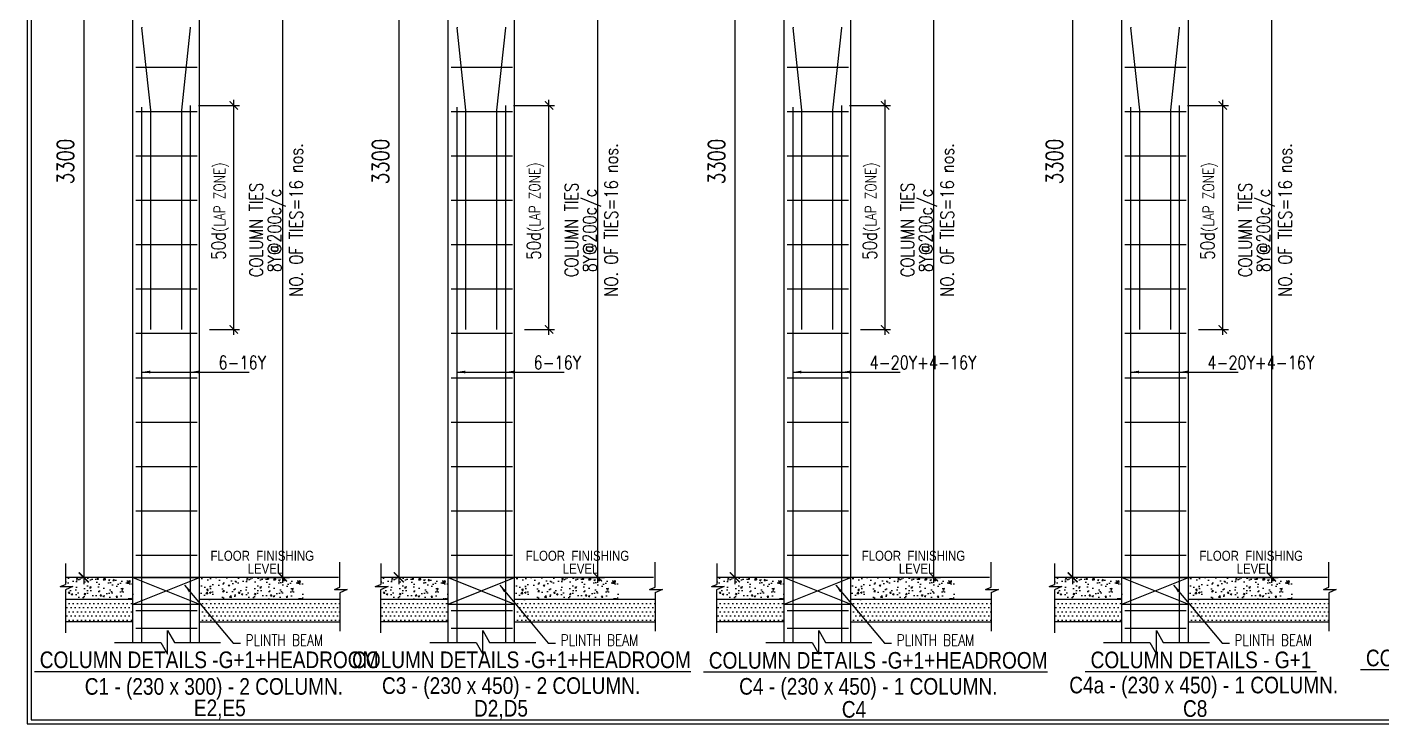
# Model space of a CAD drawing. Header units: millimetres. Extents: x 12977220 to 13113408, y -169657 to -55898.
# Drawn here: x 13077563 to 13083673, y -106267 to -103125 of the extents above; entities that cross this region are included whole.
import ezdxf

# ---------------------------------------------------------------- set-up
doc = ezdxf.new("R2010")
doc.units = ezdxf.units.MM
doc.header["$LTSCALE"] = 3
doc.header["$PDMODE"] = 66
for name, color, linetype in [('COLUMN-NAME', 83, 'Continuous'), ('DIM', 9, 'Continuous'), ('MAINROD', 31, 'Continuous'), ('RCCFRAME', 33, 'Continuous'), ('STRIPS-COL-MID', 1, 'Continuous'), ('text', 33, 'Continuous'), ('TITLE', 13, 'Continuous')]:
    doc.layers.add(name, color=color, linetype=linetype)
doc.styles.add('ARIAL', font='ARIALN.TTF', dxfattribs={"width": 0.8})
doc.styles.add('ROMANS', font='romans.shx', dxfattribs={"width": 0.8})
doc.dimstyles.new('1NNN', dxfattribs={"dimtxt": 0.5, "dimasz": 0.625, "dimexe": 0.25, "dimexo": 0.25, "dimgap": 0.375, "dimtad": 1, "dimdec": 0, "dimzin": 0, "dimdsep": 46, "dimtxsty": 'ROMANS', "dimblk": 'ARCHTICK', "dimcen": 0.0225, "dimdle": 0.25, "dimclrd": 9, "dimclre": 9, "dimclrt": 4, "dimadec": 0, "dimazin": 0, "dimtfac": 1, "dimtdec": 0, "dimtofl": 0, "dimtmove": 0, "dimatfit": 3, "dimfxl": 1, "dimtvp": 0.25, "dimtolj": 1, "dimtzin": 0, "dimarcsym": 0})

# ---------------------------------------------------------------- blocks, each defined once
blk = doc.blocks.new('_ARCHTICK')
at = {"color": 0, "linetype": 'ByBlock', "const_width": 0.15}
blk.add_lwpolyline([(-0.5, -0.5), (0.5, 0.5)], dxfattribs=at)
blk = doc.blocks.new('*D443')
at = {"layer": 'Defpoints', "color": 0, "transparency": 16777216}
for p in [(13077901.9, -102305.9, 0), (13077818.4, -105605.9), (13077901.9, -105605.9, 0)]:
    blk.add_point(p, dxfattribs=at)
at = {"layer": 'DIM', "color": 8, "lineweight": -2, "transparency": 16777216}
for p, q in [((13077871.9, -102305.9), (13077788.4, -102305.9)), ((13077818.4, -102275.9), (13077818.4, -105635.9)), ((13077871.9, -105605.9), (13077788.4, -105605.9))]:
    blk.add_line(p, q, dxfattribs=at)
at = {"layer": 'DIM', "color": 8, "lineweight": -2, "transparency": 16777216, "xscale": 45, "yscale": 45, "zscale": 45}
for p, rotation in [((13077818.4, -102305.9), 90), ((13077818.4, -105605.9), 270)]:
    blk.add_blockref('_ARCHTICK', p, dxfattribs=dict(at, rotation=rotation))
at = {"layer": 'DIM', "color": 6, "transparency": 16777216, "insert": (13077735.9, -103730.9), "char_height": 75, "attachment_point": 5, "rotation": 90, "style": 'ROMANS'}
blk.add_mtext('\\A1;3300', dxfattribs=at)
blk = doc.blocks.new('*D444')
at = {"layer": 'Defpoints', "color": 0, "transparency": 16777216}
for p in [(13078310.8, -103478.1, 0), (13078495.6, -103478.1), (13078360.3, -104488.1, 0)]:
    blk.add_point(p, dxfattribs=at)
at = {"layer": 'DIM', "color": 8, "lineweight": -2, "transparency": 16777216}
for p, q in [((13078335.8, -103478.1), (13078520.6, -103478.1)), ((13078495.6, -104513.1), (13078495.6, -103453.1)), ((13078385.3, -104488.1), (13078520.6, -104488.1))]:
    blk.add_line(p, q, dxfattribs=at)
at = {"layer": 'DIM', "color": 8, "lineweight": -2, "transparency": 16777216, "xscale": 37.5, "yscale": 37.5, "zscale": 37.5}
for p, rotation in [((13078495.6, -103478.1), 90), ((13078495.6, -104488.1), 270)]:
    blk.add_blockref('_ARCHTICK', p, dxfattribs=dict(at, rotation=rotation))
at = {"layer": 'DIM', "color": 6, "transparency": 16777216, "insert": (13078426.8, -104111.2), "char_height": 62.5, "attachment_point": 5, "rotation": 90, "style": 'ROMANS'}
blk.add_mtext('\\A1;50d', dxfattribs=at)
blk = doc.blocks.new('*D459')
at = {"layer": 'Defpoints', "color": 0, "transparency": 16777216}
for p in [(13079323.1, -102305.9, 0), (13079239.6, -105605.9), (13079323.1, -105605.9, 0)]:
    blk.add_point(p, dxfattribs=at)
at = {"layer": 'DIM', "color": 8, "lineweight": -2, "transparency": 16777216}
for p, q in [((13079293.1, -102305.9), (13079209.6, -102305.9)), ((13079239.6, -102275.9), (13079239.6, -105635.9)), ((13079293.1, -105605.9), (13079209.6, -105605.9))]:
    blk.add_line(p, q, dxfattribs=at)
at = {"layer": 'DIM', "color": 8, "lineweight": -2, "transparency": 16777216, "xscale": 45, "yscale": 45, "zscale": 45}
for p, rotation in [((13079239.6, -102305.9), 90), ((13079239.6, -105605.9), 270)]:
    blk.add_blockref('_ARCHTICK', p, dxfattribs=dict(at, rotation=rotation))
at = {"layer": 'DIM', "color": 6, "transparency": 16777216, "insert": (13079157.1, -103730.9), "char_height": 75, "attachment_point": 5, "rotation": 90, "style": 'ROMANS'}
blk.add_mtext('\\A1;3300', dxfattribs=at)
blk = doc.blocks.new('*D460')
at = {"layer": 'Defpoints', "color": 0, "transparency": 16777216}
for p in [(13079732, -103478.1, 0), (13079916.8, -103478.1), (13079781.5, -104488.1, 0)]:
    blk.add_point(p, dxfattribs=at)
at = {"layer": 'DIM', "color": 8, "lineweight": -2, "transparency": 16777216}
for p, q in [((13079757, -103478.1), (13079941.8, -103478.1)), ((13079916.8, -104513.1), (13079916.8, -103453.1)), ((13079806.5, -104488.1), (13079941.8, -104488.1))]:
    blk.add_line(p, q, dxfattribs=at)
at = {"layer": 'DIM', "color": 8, "lineweight": -2, "transparency": 16777216, "xscale": 37.5, "yscale": 37.5, "zscale": 37.5}
for p, rotation in [((13079916.8, -103478.1), 90), ((13079916.8, -104488.1), 270)]:
    blk.add_blockref('_ARCHTICK', p, dxfattribs=dict(at, rotation=rotation))
at = {"layer": 'DIM', "color": 6, "transparency": 16777216, "insert": (13079848, -104111.2), "char_height": 62.5, "attachment_point": 5, "rotation": 90, "style": 'ROMANS'}
blk.add_mtext('\\A1;50d', dxfattribs=at)
blk = doc.blocks.new('*D475')
at = {"layer": 'Defpoints', "color": 0, "transparency": 16777216}
for p in [(13080838.5, -102305.9, 0), (13080755, -105605.9), (13080838.5, -105605.9, 0)]:
    blk.add_point(p, dxfattribs=at)
at = {"layer": 'DIM', "color": 8, "lineweight": -2, "transparency": 16777216}
for p, q in [((13080808.5, -102305.9), (13080725, -102305.9)), ((13080755, -102275.9), (13080755, -105635.9)), ((13080808.5, -105605.9), (13080725, -105605.9))]:
    blk.add_line(p, q, dxfattribs=at)
at = {"layer": 'DIM', "color": 8, "lineweight": -2, "transparency": 16777216, "xscale": 45, "yscale": 45, "zscale": 45}
for p, rotation in [((13080755, -102305.9), 90), ((13080755, -105605.9), 270)]:
    blk.add_blockref('_ARCHTICK', p, dxfattribs=dict(at, rotation=rotation))
at = {"layer": 'DIM', "color": 6, "transparency": 16777216, "insert": (13080672.5, -103730.9), "char_height": 75, "attachment_point": 5, "rotation": 90, "style": 'ROMANS'}
blk.add_mtext('\\A1;3300', dxfattribs=at)
blk = doc.blocks.new('*D476')
at = {"layer": 'Defpoints', "color": 0, "transparency": 16777216}
for p in [(13081247.4, -103478.1, 0), (13081432.2, -103478.1), (13081296.9, -104488.1, 0)]:
    blk.add_point(p, dxfattribs=at)
at = {"layer": 'DIM', "color": 8, "lineweight": -2, "transparency": 16777216}
for p, q in [((13081272.4, -103478.1), (13081457.2, -103478.1)), ((13081432.2, -104513.1), (13081432.2, -103453.1)), ((13081321.9, -104488.1), (13081457.2, -104488.1))]:
    blk.add_line(p, q, dxfattribs=at)
at = {"layer": 'DIM', "color": 8, "lineweight": -2, "transparency": 16777216, "xscale": 37.5, "yscale": 37.5, "zscale": 37.5}
for p, rotation in [((13081432.2, -103478.1), 90), ((13081432.2, -104488.1), 270)]:
    blk.add_blockref('_ARCHTICK', p, dxfattribs=dict(at, rotation=rotation))
at = {"layer": 'DIM', "color": 6, "transparency": 16777216, "insert": (13081363.4, -104111.2), "char_height": 62.5, "attachment_point": 5, "rotation": 90, "style": 'ROMANS'}
blk.add_mtext('\\A1;50d', dxfattribs=at)
blk = doc.blocks.new('*D490')
at = {"layer": 'Defpoints', "color": 0, "transparency": 16777216}
for p in [(13082361.8, -102305.9, 0), (13082278.3, -105605.9), (13082361.8, -105605.9, 0)]:
    blk.add_point(p, dxfattribs=at)
at = {"layer": 'DIM', "color": 8, "lineweight": -2, "transparency": 16777216}
for p, q in [((13082331.8, -102305.9), (13082248.3, -102305.9)), ((13082278.3, -102275.9), (13082278.3, -105635.9)), ((13082331.8, -105605.9), (13082248.3, -105605.9))]:
    blk.add_line(p, q, dxfattribs=at)
at = {"layer": 'DIM', "color": 8, "lineweight": -2, "transparency": 16777216, "xscale": 45, "yscale": 45, "zscale": 45}
for p, rotation in [((13082278.3, -102305.9), 90), ((13082278.3, -105605.9), 270)]:
    blk.add_blockref('_ARCHTICK', p, dxfattribs=dict(at, rotation=rotation))
at = {"layer": 'DIM', "color": 6, "transparency": 16777216, "insert": (13082195.8, -103730.9), "char_height": 75, "attachment_point": 5, "rotation": 90, "style": 'ROMANS'}
blk.add_mtext('\\A1;3300', dxfattribs=at)
blk = doc.blocks.new('*D491')
at = {"layer": 'Defpoints', "color": 0, "transparency": 16777216}
for p in [(13082770.7, -103478.1, 0), (13082955.5, -103478.1), (13082820.2, -104488.1, 0)]:
    blk.add_point(p, dxfattribs=at)
at = {"layer": 'DIM', "color": 8, "lineweight": -2, "transparency": 16777216}
for p, q in [((13082795.7, -103478.1), (13082980.5, -103478.1)), ((13082955.5, -104513.1), (13082955.5, -103453.1)), ((13082845.2, -104488.1), (13082980.5, -104488.1))]:
    blk.add_line(p, q, dxfattribs=at)
at = {"layer": 'DIM', "color": 8, "lineweight": -2, "transparency": 16777216, "xscale": 37.5, "yscale": 37.5, "zscale": 37.5}
for p, rotation in [((13082955.5, -103478.1), 90), ((13082955.5, -104488.1), 270)]:
    blk.add_blockref('_ARCHTICK', p, dxfattribs=dict(at, rotation=rotation))
at = {"layer": 'DIM', "color": 6, "transparency": 16777216, "insert": (13082886.7, -104111.2), "char_height": 62.5, "attachment_point": 5, "rotation": 90, "style": 'ROMANS'}
blk.add_mtext('\\A1;50d', dxfattribs=at)

msp = doc.modelspace()

# ---------------------------------------------------------------- hatches: boundary and pattern name
at = {"layer": 'COLUMN-NAME', "linetype": 'Continuous'}
h = msp.add_hatch(dxfattribs=at)
h.set_pattern_fill('AR-CONC', color=8, scale=10, style=0)
h.set_pattern_definition([(50, (12905036.746, -356467.183), (71.726018, -6.275213), [7.5, -82.5]), (355, (12905036.746, -356467.18), (-13.875133, 75.219213), [6, -66]), (100.4514, (12905042.72, -356467.706), (57.850938, 68.943954), [6.374019, -70.114211]), (46.1842, (12905036.75, -356447.18), (106.724105, -16.551901), [11.25, -123.75]), (96.6356, (12905045.64, -356448.56), (93.46627, 97.411787), [9.56103, -105.1713]), (351.1842, (12905036.75, -356447.18), (93.466195, 97.41186), [9, -99]), (21, (12905046.746, -356452.183), (59.690705, -40.261889), [7.5, -82.5]), (326, (12905046.746, -356452.18), (24.331533, 72.515005), [6, -66]), (71.4514, (12905051.72, -356455.54), (84.022263, 32.25305), [6.374019, -70.114211]), (37.5, (12905036.746, -356467.183), (1.2159855, 33.2893854), [0, -65.2, 0, -67, 0, -66.25]), (7.5, (12905036.746, -356467.183), (26.3069537, 39.441171), [0, -38.2, 0, -63.7, 0, -25.25]), (327.5, (12905014.446, -356467.183), (53.3822436, -2.2554872), [0, -25, 0, -78, 0, -103.5]), (317.5, (12905004.446, -356467.183), (58.318617, 10.010498), [0, -32.5, 0, -51.8, 0, -73.5])])
h.paths.add_polyline_path([(13077737.1, -105605.9), (13077737.1, -105637.4), (13077712.4, -105647.6), (13077770.2, -105647.6), (13077736.3, -105662.4), (13077736.3, -105705.9), (13078040.3, -105705.9), (13078040.3, -105605.9)])
h = msp.add_hatch(dxfattribs=at)
h.set_pattern_fill('AR-CONC', color=8, scale=10, style=0)
h.set_pattern_definition([(50, (12905804.37, -356467.183), (71.726018, -6.275213), [7.5, -82.5]), (355, (12905804.37, -356467.18), (-13.875133, 75.219213), [6, -66]), (100.4514, (12905810.35, -356467.706), (57.850938, 68.943954), [6.374019, -70.114211]), (46.1842, (12905804.37, -356447.18), (106.724105, -16.551901), [11.25, -123.75]), (96.6356, (12905813.26, -356448.56), (93.46627, 97.411787), [9.56103, -105.1713]), (351.1842, (12905804.37, -356447.18), (93.466195, 97.41186), [9, -99]), (21, (12905814.37, -356452.183), (59.690705, -40.261889), [7.5, -82.5]), (326, (12905814.37, -356452.18), (24.331533, 72.515005), [6, -66]), (71.4514, (12905819.344, -356455.54), (84.022263, 32.25305), [6.374019, -70.114211]), (37.5, (12905804.37, -356467.183), (1.2159855, 33.2893854), [0, -65.2, 0, -67, 0, -66.25]), (7.5, (12905804.37, -356467.183), (26.3069537, 39.441171), [0, -38.2, 0, -63.7, 0, -25.25]), (327.5, (12905782.07, -356467.183), (53.3822436, -2.2554872), [0, -25, 0, -78, 0, -103.5]), (317.5, (12905772.07, -356467.183), (58.318617, 10.010498), [0, -32.5, 0, -51.8, 0, -73.5])])
h.paths.add_polyline_path([(13078340.8, -105605.9), (13078340.8, -105705.9), (13078807.9, -105705.9), (13078807.9, -105605.9)])
h = msp.add_hatch(dxfattribs=at)
h.set_pattern_fill('AR-CONC', color=8, scale=10, style=0)
h.set_pattern_definition([(50, (12906457.96, -356467.183), (71.726018, -6.275213), [7.5, -82.5]), (355, (12906457.96, -356467.18), (-13.875133, 75.219213), [6, -66]), (100.4514, (12906463.94, -356467.706), (57.850938, 68.943954), [6.374019, -70.114211]), (46.1842, (12906457.96, -356447.18), (106.724105, -16.551901), [11.25, -123.75]), (96.6356, (12906466.86, -356448.56), (93.46627, 97.411787), [9.56103, -105.1713]), (351.1842, (12906457.96, -356447.18), (93.466195, 97.41186), [9, -99]), (21, (12906467.96, -356452.183), (59.690705, -40.261889), [7.5, -82.5]), (326, (12906467.96, -356452.18), (24.331533, 72.515005), [6, -66]), (71.4514, (12906472.936, -356455.54), (84.022263, 32.25305), [6.374019, -70.114211]), (37.5, (12906457.962, -356467.183), (1.2159855, 33.2893854), [0, -65.2, 0, -67, 0, -66.25]), (7.5, (12906457.962, -356467.183), (26.3069537, 39.441171), [0, -38.2, 0, -63.7, 0, -25.25]), (327.5, (12906435.662, -356467.183), (53.3822436, -2.2554872), [0, -25, 0, -78, 0, -103.5]), (317.5, (12906425.66, -356467.183), (58.318617, 10.010498), [0, -32.5, 0, -51.8, 0, -73.5])])
h.paths.add_polyline_path([(13079158.3, -105605.9), (13079158.3, -105637.4), (13079133.6, -105647.6), (13079191.4, -105647.6), (13079157.5, -105662.4), (13079157.5, -105705.9), (13079461.5, -105705.9), (13079461.5, -105605.9)])
h = msp.add_hatch(dxfattribs=at)
h.set_pattern_fill('AR-CONC', color=8, scale=10, style=0)
h.set_pattern_definition([(50, (12907225.585, -356467.183), (71.726018, -6.275213), [7.5, -82.5]), (355, (12907225.585, -356467.18), (-13.875133, 75.219213), [6, -66]), (100.4514, (12907231.56, -356467.706), (57.850938, 68.943954), [6.374019, -70.114211]), (46.1842, (12907225.585, -356447.18), (106.724105, -16.551901), [11.25, -123.75]), (96.6356, (12907234.48, -356448.56), (93.46627, 97.411787), [9.56103, -105.1713]), (351.1842, (12907225.59, -356447.18), (93.466195, 97.41186), [9, -99]), (21, (12907235.585, -356452.183), (59.690705, -40.261889), [7.5, -82.5]), (326, (12907235.585, -356452.18), (24.331533, 72.515005), [6, -66]), (71.4514, (12907240.56, -356455.54), (84.022263, 32.25305), [6.374019, -70.114211]), (37.5, (12907225.585, -356467.183), (1.2159855, 33.2893854), [0, -65.2, 0, -67, 0, -66.25]), (7.5, (12907225.585, -356467.183), (26.3069537, 39.441171), [0, -38.2, 0, -63.7, 0, -25.25]), (327.5, (12907203.285, -356467.183), (53.3822436, -2.2554872), [0, -25, 0, -78, 0, -103.5]), (317.5, (12907193.285, -356467.183), (58.318617, 10.010498), [0, -32.5, 0, -51.8, 0, -73.5])])
h.paths.add_polyline_path([(13079762, -105605.9), (13079762, -105705.9), (13080229.2, -105705.9), (13080229.2, -105605.9)])
h = msp.add_hatch(dxfattribs=at)
h.set_pattern_fill('AR-CONC', color=8, scale=10, style=0)
h.set_pattern_definition([(50, (12907973.33, -356467.183), (71.726018, -6.275213), [7.5, -82.5]), (355, (12907973.33, -356467.18), (-13.875133, 75.219213), [6, -66]), (100.4514, (12907979.31, -356467.706), (57.850938, 68.943954), [6.374019, -70.114211]), (46.1842, (12907973.33, -356447.18), (106.724105, -16.551901), [11.25, -123.75]), (96.6356, (12907982.22, -356448.56), (93.46627, 97.411787), [9.56103, -105.1713]), (351.1842, (12907973.33, -356447.18), (93.466195, 97.41186), [9, -99]), (21, (12907983.33, -356452.183), (59.690705, -40.261889), [7.5, -82.5]), (326, (12907983.33, -356452.18), (24.331533, 72.515005), [6, -66]), (71.4514, (12907988.305, -356455.54), (84.022263, 32.25305), [6.374019, -70.114211]), (37.5, (12907973.33, -356467.183), (1.2159855, 33.2893854), [0, -65.2, 0, -67, 0, -66.25]), (7.5, (12907973.33, -356467.183), (26.3069537, 39.441171), [0, -38.2, 0, -63.7, 0, -25.25]), (327.5, (12907951.03, -356467.183), (53.3822436, -2.2554872), [0, -25, 0, -78, 0, -103.5]), (317.5, (12907941.03, -356467.183), (58.318617, 10.010498), [0, -32.5, 0, -51.8, 0, -73.5])])
h.paths.add_polyline_path([(13080673.7, -105605.9), (13080673.7, -105637.4), (13080648.9, -105647.6), (13080706.8, -105647.6), (13080672.9, -105662.4), (13080672.9, -105705.9), (13080976.9, -105705.9), (13080976.9, -105605.9)])
h = msp.add_hatch(dxfattribs=at)
h.set_pattern_fill('AR-CONC', color=8, scale=10, style=0)
h.set_pattern_definition([(50, (12908740.954, -356467.183), (71.726018, -6.275213), [7.5, -82.5]), (355, (12908740.95, -356467.18), (-13.875133, 75.219213), [6, -66]), (100.4514, (12908746.93, -356467.706), (57.850938, 68.943954), [6.374019, -70.114211]), (46.1842, (12908740.95, -356447.18), (106.724105, -16.551901), [11.25, -123.75]), (96.6356, (12908749.85, -356448.56), (93.46627, 97.411787), [9.56103, -105.1713]), (351.1842, (12908740.95, -356447.18), (93.466195, 97.41186), [9, -99]), (21, (12908750.954, -356452.183), (59.690705, -40.261889), [7.5, -82.5]), (326, (12908750.95, -356452.18), (24.331533, 72.515005), [6, -66]), (71.4514, (12908755.93, -356455.54), (84.022263, 32.25305), [6.374019, -70.114211]), (37.5, (12908740.954, -356467.183), (1.2159855, 33.2893854), [0, -65.2, 0, -67, 0, -66.25]), (7.5, (12908740.954, -356467.183), (26.3069537, 39.441171), [0, -38.2, 0, -63.7, 0, -25.25]), (327.5, (12908718.654, -356467.183), (53.3822436, -2.2554872), [0, -25, 0, -78, 0, -103.5]), (317.5, (12908708.654, -356467.183), (58.318617, 10.010498), [0, -32.5, 0, -51.8, 0, -73.5])])
h.paths.add_polyline_path([(13081277.4, -105605.9), (13081277.4, -105705.9), (13081744.5, -105705.9), (13081744.5, -105605.9)])
h = msp.add_hatch(dxfattribs=at)
h.set_pattern_fill('AR-CONC', color=8, scale=10, style=0)
h.set_pattern_definition([(50, (12909496.64, -356467.183), (71.726018, -6.275213), [7.5, -82.5]), (355, (12909496.64, -356467.18), (-13.875133, 75.219213), [6, -66]), (100.4514, (12909502.62, -356467.706), (57.850938, 68.943954), [6.374019, -70.114211]), (46.1842, (12909496.64, -356447.18), (106.724105, -16.551901), [11.25, -123.75]), (96.6356, (12909505.54, -356448.56), (93.46627, 97.411787), [9.56103, -105.1713]), (351.1842, (12909496.64, -356447.18), (93.466195, 97.41186), [9, -99]), (21, (12909506.64, -356452.183), (59.690705, -40.261889), [7.5, -82.5]), (326, (12909506.64, -356452.18), (24.331533, 72.515005), [6, -66]), (71.4514, (12909511.62, -356455.54), (84.022263, 32.25305), [6.374019, -70.114211]), (37.5, (12909496.643, -356467.183), (1.2159855, 33.2893854), [0, -65.2, 0, -67, 0, -66.25]), (7.5, (12909496.643, -356467.183), (26.3069537, 39.441171), [0, -38.2, 0, -63.7, 0, -25.25]), (327.5, (12909474.343, -356467.183), (53.3822436, -2.2554872), [0, -25, 0, -78, 0, -103.5]), (317.5, (12909464.343, -356467.183), (58.318617, 10.010498), [0, -32.5, 0, -51.8, 0, -73.5])])
h.paths.add_polyline_path([(13082197, -105605.9), (13082197, -105637.4), (13082172.3, -105647.6), (13082230.1, -105647.6), (13082196.2, -105662.4), (13082196.2, -105705.9), (13082500.2, -105705.9), (13082500.2, -105605.9)])
h = msp.add_hatch(dxfattribs=at)
h.set_pattern_fill('AR-CONC', color=8, scale=10, style=0)
h.set_pattern_definition([(50, (12910264.266, -356467.183), (71.726018, -6.275213), [7.5, -82.5]), (355, (12910264.266, -356467.18), (-13.875133, 75.219213), [6, -66]), (100.4514, (12910270.24, -356467.706), (57.850938, 68.943954), [6.374019, -70.114211]), (46.1842, (12910264.27, -356447.18), (106.724105, -16.551901), [11.25, -123.75]), (96.6356, (12910273.16, -356448.56), (93.46627, 97.411787), [9.56103, -105.1713]), (351.1842, (12910264.27, -356447.18), (93.466195, 97.41186), [9, -99]), (21, (12910274.266, -356452.183), (59.690705, -40.261889), [7.5, -82.5]), (326, (12910274.266, -356452.18), (24.331533, 72.515005), [6, -66]), (71.4514, (12910279.24, -356455.54), (84.022263, 32.25305), [6.374019, -70.114211]), (37.5, (12910264.266, -356467.183), (1.2159855, 33.2893854), [0, -65.2, 0, -67, 0, -66.25]), (7.5, (12910264.266, -356467.183), (26.3069537, 39.441171), [0, -38.2, 0, -63.7, 0, -25.25]), (327.5, (12910241.966, -356467.183), (53.3822436, -2.2554872), [0, -25, 0, -78, 0, -103.5]), (317.5, (12910231.966, -356467.183), (58.318617, 10.010498), [0, -32.5, 0, -51.8, 0, -73.5])])
h.paths.add_polyline_path([(13082800.7, -105605.9), (13082800.7, -105705.9), (13083267.8, -105705.9), (13083267.8, -105605.9)])
at = {"layer": 'COLUMN-NAME', "linetype": 'Continuous', "ltscale": 50}
h = msp.add_hatch(dxfattribs=at)
h.set_pattern_fill('DOTS', color=8, scale=300, style=0)
h.set_pattern_definition([(0, (12905036.746, -356467.183), (9.375, 18.75), [0, -18.75])])
h.paths.add_polyline_path([(13077736.3, -105705.9), (13077736.3, -105805.9), (13078040.3, -105805.9), (13078040.3, -105705.9)])
h = msp.add_hatch(dxfattribs=at)
h.set_pattern_fill('DOTS', color=8, scale=300, style=0)
h.set_pattern_definition([(180, (13251350.884, -356467.183), (-9.375, 18.75), [0, -18.75])])
h.paths.add_polyline_path([(13078974, -105805.9), (13078974, -105705.9), (13078347.3, -105705.9), (13078347.3, -105805.9)])
h = msp.add_hatch(dxfattribs=at)
h.set_pattern_fill('DOTS', color=8, scale=300, style=0)
h.set_pattern_definition([(0, (12906457.962, -356467.183), (9.375, 18.75), [0, -18.75])])
h.paths.add_polyline_path([(13079157.5, -105705.9), (13079157.5, -105805.9), (13079461.5, -105805.9), (13079461.5, -105705.9)])
h = msp.add_hatch(dxfattribs=at)
h.set_pattern_fill('DOTS', color=8, scale=300, style=0)
h.set_pattern_definition([(180, (13252772.1, -356467.183), (-9.375, 18.75), [0, -18.75])])
h.paths.add_polyline_path([(13080395.2, -105805.9), (13080395.2, -105705.9), (13079768.5, -105705.9), (13079768.5, -105805.9)])
h = msp.add_hatch(dxfattribs=at)
h.set_pattern_fill('DOTS', color=8, scale=300, style=0)
h.set_pattern_definition([(0, (12907973.33, -356467.183), (9.375, 18.75), [0, -18.75])])
h.paths.add_polyline_path([(13080672.9, -105705.9), (13080672.9, -105805.9), (13080976.9, -105805.9), (13080976.9, -105705.9)])
h = msp.add_hatch(dxfattribs=at)
h.set_pattern_fill('DOTS', color=8, scale=300, style=0)
h.set_pattern_definition([(180, (13254287.468, -356467.183), (-9.375, 18.75), [0, -18.75])])
h.paths.add_polyline_path([(13081910.6, -105805.9), (13081910.6, -105705.9), (13081283.9, -105705.9), (13081283.9, -105805.9)])
h = msp.add_hatch(dxfattribs=at)
h.set_pattern_fill('DOTS', color=8, scale=300, style=0)
h.set_pattern_definition([(0, (12909496.643, -356467.183), (9.375, 18.75), [0, -18.75])])
h.paths.add_polyline_path([(13082196.2, -105705.9), (13082196.2, -105805.9), (13082500.2, -105805.9), (13082500.2, -105705.9)])
h = msp.add_hatch(dxfattribs=at)
h.set_pattern_fill('DOTS', color=8, scale=300, style=0)
h.set_pattern_definition([(180, (13255810.78, -356467.183), (-9.375, 18.75), [0, -18.75])])
h.paths.add_polyline_path([(13083433.9, -105805.9), (13083433.9, -105705.9), (13082807.2, -105705.9), (13082807.2, -105805.9)])

# ---------------------------------------------------------------- linework, layer by layer
at = {"layer": 'DIM', "color": 8}
for p, q in [((13078716.2, -105630.6, 0.3), (13078716.2, -102280.6, 0.3)), ((13080137.4, -105630.6, 0.3), (13080137.4, -102280.6, 0.3)), ((13081652.7, -105630.6, 0.3), (13081652.7, -102280.6, 0.3)), ((13083176.1, -105630.6, 0.3), (13083176.1, -102280.6, 0.3)), ((13078601, -105605.9, 0.3), (13078745.9, -105605.9, 0.3)), ((13080022.3, -105605.9, 0.3), (13080167.1, -105605.9, 0.3)), ((13081537.6, -105605.9, 0.3), (13081682.5, -105605.9, 0.3)), ((13083060.9, -105605.9, 0.3), (13083205.8, -105605.9, 0.3))]:
    msp.add_line(p, q, dxfattribs=at)
at = {"layer": 'MAINROD', "color": 2}
for p, q in [((13078120.8, -103499.8, 0.3), (13078081.1, -103128.6, 0.3)), ((13078260.8, -103499.8, 0.3), (13078300.5, -103128.5, 0.3)), ((13079542, -103499.8, 0.3), (13079502.3, -103128.6, 0.3)), ((13079682, -103499.8, 0.3), (13079721.8, -103128.5, 0.3)), ((13081057.4, -103499.8, 0.3), (13081017.7, -103128.6, 0.3)), ((13081197.4, -103499.8, 0.3), (13081237.1, -103128.5, 0.3)), ((13082580.7, -103499.8, 0.3), (13082541, -103128.6, 0.3)), ((13082720.7, -103499.8, 0.3), (13082760.4, -103128.5, 0.3)), ((13078080.8, -105605.9, 0.3), (13078080.8, -103486.5, 0.3)), ((13078300.8, -105605.9, 0.3), (13078300.8, -103478.1, 0.3)), ((13079502, -105605.9, 0.3), (13079502, -103486.5, 0.3)), ((13079722, -105605.9, 0.3), (13079722, -103478.1, 0.3)), ((13081017.4, -105605.9, 0.3), (13081017.4, -103486.5, 0.3)), ((13081237.4, -105605.9, 0.3), (13081237.4, -103478.1, 0.3)), ((13082540.7, -105605.9, 0.3), (13082540.7, -103486.5, 0.3)), ((13082760.7, -105605.9, 0.3), (13082760.7, -103478.1, 0.3)), ((13078120.8, -104488.1, 0.3), (13078120.8, -103499.8, 0.3)), ((13078260.8, -104488.1, 0.3), (13078260.8, -103499.8, 0.3)), ((13079542, -104488.1, 0.3), (13079542, -103499.8, 0.3)), ((13079682, -104488.1, 0.3), (13079682, -103499.8, 0.3)), ((13081057.4, -104488.1, 0.3), (13081057.4, -103499.8, 0.3)), ((13081197.4, -104488.1, 0.3), (13081197.4, -103499.8, 0.3)), ((13082580.7, -104488.1, 0.3), (13082580.7, -103499.8, 0.3)), ((13082720.7, -104488.1, 0.3), (13082720.7, -103499.8, 0.3)), ((13078080.8, -105899.2, 0.3), (13078080.8, -105605.9, 0.3)), ((13078300.8, -105899.2, 0.3), (13078300.8, -105605.9, 0.3)), ((13079502, -105899.2, 0.3), (13079502, -105605.9, 0.3)), ((13079722, -105899.2, 0.3), (13079722, -105605.9, 0.3)), ((13081017.4, -105899.2, 0.3), (13081017.4, -105605.9, 0.3)), ((13081237.4, -105899.2, 0.3), (13081237.4, -105605.9, 0.3)), ((13082540.7, -105899.2, 0.3), (13082540.7, -105605.9, 0.3)), ((13082760.7, -105899.2, 0.3), (13082760.7, -105605.9, 0.3))]:
    msp.add_line(p, q, dxfattribs=at)
for centre, start, end in [((13078105.8, -103125, 0.4), 180.01322, 188.33443), ((13078275.8, -103124.9, 0.3), 351.66557, 0), ((13079527, -103125, 0.4), 180.01322, 188.33443), ((13079697, -103124.9, 0.3), 351.66557, 0), ((13081042.4, -103125, 0.4), 180.01322, 188.33443), ((13081212.4, -103124.9, 0.3), 351.66557, 0), ((13082565.7, -103125, 0.4), 180.01322, 188.33443), ((13082735.7, -103124.9, 0.3), 351.66557, 0)]:
    msp.add_arc(centre, 25, start, end, dxfattribs=at)
at = {"layer": 'RCCFRAME', "color": 1, "linetype": 'Continuous', "ltscale": 0.02}
for p, q in [((13078040.8, -105605.9, 0.3), (13078040.8, -102705.9, 0.3)), ((13078340.8, -105605.9, 0.3), (13078340.8, -102705.9, 0.3)), ((13079462, -105605.9, 0.3), (13079462, -102705.9, 0.3)), ((13079762, -105605.9, 0.3), (13079762, -102705.9, 0.3)), ((13080977.4, -105605.9, 0.3), (13080977.4, -102705.9, 0.3)), ((13081277.4, -105605.9, 0.3), (13081277.4, -102705.9, 0.3)), ((13082500.7, -105605.9, 0.3), (13082500.7, -102705.9, 0.3)), ((13082800.7, -105605.9, 0.3), (13082800.7, -102705.9, 0.3)), ((13077737.1, -105543.6, 0.3), (13077737.1, -105637.4, 0.3)), ((13078974, -105650.6, 0.3), (13078974, -105537.4, 0.3)), ((13079158.3, -105543.6, 0.3), (13079158.3, -105637.4, 0.3)), ((13080395.2, -105650.6, 0.3), (13080395.2, -105537.4, 0.3)), ((13080673.7, -105543.6, 0.3), (13080673.7, -105637.4, 0.3)), ((13081910.6, -105650.6, 0.3), (13081910.6, -105537.4, 0.3)), ((13082197, -105543.6, 0.3), (13082197, -105637.4, 0.3)), ((13083433.9, -105650.6, 0.3), (13083433.9, -105537.4, 0.3)), ((13078967.4, -105605.9, 0.3), (13077736.3, -105605.9, 0.3)), ((13078040.8, -105605.9, 0.3), (13078340.8, -105605.9, 0.3)), ((13078040.8, -105726.1, 0.3), (13078340.8, -105605.9, 0.3)), ((13078040.8, -105605.9, 0.3), (13078340.8, -105726.1, 0.3)), ((13078040.8, -105899.2, 0.3), (13078040.8, -105605.9, 0.3)), ((13078340.8, -105899.2, 0.3), (13078340.8, -105606.1, 0.3)), ((13080388.7, -105605.9, 0.3), (13079157.5, -105605.9, 0.3)), ((13079462, -105605.9, 0.3), (13079762, -105605.9, 0.3)), ((13079462, -105726.1, 0.3), (13079762, -105605.9, 0.3)), ((13079462, -105605.9, 0.3), (13079762, -105726.1, 0.3)), ((13079462, -105899.2, 0.3), (13079462, -105605.9, 0.3)), ((13079762, -105899.2, 0.3), (13079762, -105606.1, 0.3)), ((13081904, -105605.9, 0.3), (13080672.9, -105605.9, 0.3)), ((13080977.4, -105605.9, 0.3), (13081277.4, -105605.9, 0.3)), ((13080977.4, -105726.1, 0.3), (13081277.4, -105605.9, 0.3)), ((13080977.4, -105605.9, 0.3), (13081277.4, -105726.1, 0.3)), ((13080977.4, -105899.2, 0.3), (13080977.4, -105605.9, 0.3)), ((13081277.4, -105899.2, 0.3), (13081277.4, -105606.1, 0.3)), ((13083427.3, -105605.9, 0.3), (13082196.2, -105605.9, 0.3)), ((13082500.7, -105605.9, 0.3), (13082800.7, -105605.9, 0.3)), ((13082500.7, -105726.1, 0.3), (13082800.7, -105605.9, 0.3)), ((13082500.7, -105605.9, 0.3), (13082800.7, -105726.1, 0.3)), ((13082500.7, -105899.2, 0.3), (13082500.7, -105605.9, 0.3)), ((13082800.7, -105899.2, 0.3), (13082800.7, -105606.1, 0.3)), ((13077712.4, -105647.6, 0.3), (13077737.1, -105637.4, 0.3)), ((13077712.4, -105647.6, 0.3), (13077770.2, -105647.6, 0.3)), ((13077770.2, -105647.6, 0.3), (13077736.3, -105662.4, 0.3)), ((13077736.3, -105662.4, 0.3), (13077736.3, -105855.3, 0.3)), ((13078949.2, -105660.8, 0.3), (13078974, -105650.6, 0.3)), ((13078949.2, -105660.8, 0.3), (13079007.1, -105660.8, 0.3)), ((13079007.1, -105660.8, 0.3), (13078973.2, -105675.6, 0.3)), ((13078974, -105675.3, 0.3), (13078974, -105849.1, 0.3)), ((13079133.6, -105647.6, 0.3), (13079158.3, -105637.4, 0.3)), ((13079133.6, -105647.6, 0.3), (13079191.4, -105647.6, 0.3)), ((13079191.4, -105647.6, 0.3), (13079157.5, -105662.4, 0.3)), ((13079157.5, -105662.4, 0.3), (13079157.5, -105855.3, 0.3)), ((13080370.4, -105660.8, 0.3), (13080395.2, -105650.6, 0.3)), ((13080370.4, -105660.8, 0.3), (13080428.3, -105660.8, 0.3)), ((13080428.3, -105660.8, 0.3), (13080394.4, -105675.6, 0.3)), ((13080395.2, -105675.3, 0.3), (13080395.2, -105849.1, 0.3)), ((13080648.9, -105647.6, 0.3), (13080673.7, -105637.4, 0.3)), ((13080648.9, -105647.6, 0.3), (13080706.8, -105647.6, 0.3)), ((13080706.8, -105647.6, 0.3), (13080672.9, -105662.4, 0.3)), ((13080672.9, -105662.4, 0.3), (13080672.9, -105855.3, 0.3)), ((13081885.8, -105660.8, 0.3), (13081910.6, -105650.6, 0.3)), ((13081885.8, -105660.8, 0.3), (13081943.6, -105660.8, 0.3)), ((13081943.6, -105660.8, 0.3), (13081909.8, -105675.6, 0.3)), ((13081910.6, -105675.3, 0.3), (13081910.6, -105849.1, 0.3)), ((13082172.3, -105647.6, 0.3), (13082197, -105637.4, 0.3)), ((13082172.3, -105647.6, 0.3), (13082230.1, -105647.6, 0.3)), ((13082230.1, -105647.6, 0.3), (13082196.2, -105662.4, 0.3)), ((13082196.2, -105662.4, 0.3), (13082196.2, -105855.3, 0.3)), ((13083409.1, -105660.8, 0.3), (13083433.9, -105650.6, 0.3)), ((13083409.1, -105660.8, 0.3), (13083466.9, -105660.8, 0.3)), ((13083466.9, -105660.8, 0.3), (13083433.1, -105675.6, 0.3)), ((13083433.9, -105675.3, 0.3), (13083433.9, -105849.1, 0.3)), ((13078040.8, -105705.9, 0.3), (13077736.3, -105705.9, 0.3)), ((13078040.3, -105705.9, 0.3), (13077770.8, -105705.9, 0.3)), ((13078040.8, -105726.1, 0.3), (13078340.8, -105726.1, 0.3)), ((13078974, -105705.9, 0.3), (13078340.8, -105705.9, 0.3)), ((13079462, -105705.9, 0.3), (13079157.5, -105705.9, 0.3)), ((13079461.5, -105705.9, 0.3), (13079192, -105705.9, 0.3)), ((13079462, -105726.1, 0.3), (13079762, -105726.1, 0.3)), ((13080395.2, -105705.9, 0.3), (13079762, -105705.9, 0.3)), ((13080977.4, -105705.9, 0.3), (13080672.9, -105705.9, 0.3)), ((13080976.9, -105705.9, 0.3), (13080707.4, -105705.9, 0.3)), ((13080977.4, -105726.1, 0.3), (13081277.4, -105726.1, 0.3)), ((13081910.6, -105705.9, 0.3), (13081277.4, -105705.9, 0.3)), ((13082500.7, -105705.9, 0.3), (13082196.2, -105705.9, 0.3)), ((13082500.2, -105705.9, 0.3), (13082230.7, -105705.9, 0.3)), ((13082500.7, -105726.1, 0.3), (13082800.7, -105726.1, 0.3)), ((13083433.9, -105705.9, 0.3), (13082800.7, -105705.9, 0.3)), ((13078040.3, -105805.9, 0.3), (13077736.3, -105805.9, 0.3)), ((13078340.8, -105805.9, 0.3), (13078974, -105805.9, 0.3)), ((13079461.5, -105805.9, 0.3), (13079157.5, -105805.9, 0.3)), ((13079762, -105805.9, 0.3), (13080395.2, -105805.9, 0.3)), ((13080976.9, -105805.9, 0.3), (13080672.9, -105805.9, 0.3)), ((13081277.4, -105805.9, 0.3), (13081910.6, -105805.9, 0.3)), ((13082500.2, -105805.9, 0.3), (13082196.2, -105805.9, 0.3)), ((13082800.7, -105805.9, 0.3), (13083433.9, -105805.9, 0.3)), ((13078197, -105952.1, 0.3), (13078197, -105846.2, 0.3)), ((13078197, -105846.2, 0.3), (13078227.3, -105899.2, 0.3)), ((13079618.2, -105952.1, 0.3), (13079618.2, -105846.2, 0.3)), ((13079618.2, -105846.2, 0.3), (13079648.6, -105899.2, 0.3)), ((13081133.6, -105952.1, 0.3), (13081133.6, -105846.2, 0.3)), ((13081133.6, -105846.2, 0.3), (13081163.9, -105899.2, 0.3)), ((13082656.9, -105952.1, 0.3), (13082656.9, -105846.2, 0.3)), ((13082656.9, -105846.2, 0.3), (13082687.2, -105899.2, 0.3)), ((13077958, -105899.2, 0.3), (13078166.7, -105899.2, 0.3)), ((13078166.7, -105899.2, 0.3), (13078197, -105952.1, 0.3)), ((13078227.3, -105899.2, 0.3), (13078436.1, -105899.2, 0.3)), ((13079379.2, -105899.2, 0.3), (13079587.9, -105899.2, 0.3)), ((13079587.9, -105899.2, 0.3), (13079618.2, -105952.1, 0.3)), ((13079648.6, -105899.2, 0.3), (13079857.3, -105899.2, 0.3)), ((13080894.6, -105899.2, 0.3), (13081103.3, -105899.2, 0.3)), ((13081103.3, -105899.2, 0.3), (13081133.6, -105952.1, 0.3)), ((13081163.9, -105899.2, 0.3), (13081372.7, -105899.2, 0.3)), ((13082417.9, -105899.2, 0.3), (13082626.6, -105899.2, 0.3)), ((13082626.6, -105899.2, 0.3), (13082656.9, -105952.1, 0.3)), ((13082687.2, -105899.2, 0.3), (13082896, -105899.2, 0.3))]:
    msp.add_line(p, q, dxfattribs=at)
at = {"layer": 'STRIPS-COL-MID', "color": 8, "linetype": 'Continuous'}
for p, q in [((13078054.2, -103305.6, 0.3), (13078330.8, -103305.6, 0.3)), ((13079475.4, -103305.6, 0.3), (13079752, -103305.6, 0.3)), ((13080990.8, -103305.6, 0.3), (13081267.3, -103305.6, 0.3)), ((13082514.1, -103305.6, 0.3), (13082790.7, -103305.6, 0.3)), ((13078054.2, -103505.6, 0.3), (13078330.8, -103505.6, 0.3)), ((13079475.4, -103505.6, 0.3), (13079752, -103505.6, 0.3)), ((13080990.8, -103505.6, 0.3), (13081267.3, -103505.6, 0.3)), ((13082514.1, -103505.6, 0.3), (13082790.7, -103505.6, 0.3)), ((13078054.2, -103705.6, 0.3), (13078330.8, -103705.6, 0.3)), ((13079475.4, -103705.6, 0.3), (13079752, -103705.6, 0.3)), ((13080990.8, -103705.6, 0.3), (13081267.3, -103705.6, 0.3)), ((13082514.1, -103705.6, 0.3), (13082790.7, -103705.6, 0.3)), ((13078054.2, -103905.6, 0.3), (13078330.8, -103905.6, 0.3)), ((13079475.4, -103905.6, 0.3), (13079752, -103905.6, 0.3)), ((13080990.8, -103905.6, 0.3), (13081267.3, -103905.6, 0.3)), ((13082514.1, -103905.6, 0.3), (13082790.7, -103905.6, 0.3)), ((13078054.2, -104105.6, 0.3), (13078330.8, -104105.6, 0.3)), ((13079475.4, -104105.6, 0.3), (13079752, -104105.6, 0.3)), ((13080990.8, -104105.6, 0.3), (13081267.3, -104105.6, 0.3)), ((13082514.1, -104105.6, 0.3), (13082790.7, -104105.6, 0.3)), ((13078054.2, -104305.6, 0.3), (13078330.8, -104305.6, 0.3)), ((13079475.4, -104305.6, 0.3), (13079752, -104305.6, 0.3)), ((13080990.8, -104305.6, 0.3), (13081267.3, -104305.6, 0.3)), ((13082514.1, -104305.6, 0.3), (13082790.7, -104305.6, 0.3)), ((13078054.2, -104505.6, 0.3), (13078330.8, -104505.6, 0.3)), ((13079475.4, -104505.6, 0.3), (13079752, -104505.6, 0.3)), ((13080990.8, -104505.6, 0.3), (13081267.3, -104505.6, 0.3)), ((13082514.1, -104505.6, 0.3), (13082790.7, -104505.6, 0.3)), ((13078054.2, -104705.6, 0.3), (13078330.8, -104705.6, 0.3)), ((13079475.4, -104705.6, 0.3), (13079752, -104705.6, 0.3)), ((13080990.8, -104705.6, 0.3), (13081267.3, -104705.6, 0.3)), ((13082514.1, -104705.6, 0.3), (13082790.7, -104705.6, 0.3)), ((13078054.2, -104905.6, 0.3), (13078330.8, -104905.6, 0.3)), ((13079475.4, -104905.6, 0.3), (13079752, -104905.6, 0.3)), ((13080990.8, -104905.6, 0.3), (13081267.3, -104905.6, 0.3)), ((13082514.1, -104905.6, 0.3), (13082790.7, -104905.6, 0.3)), ((13078054.2, -105105.6, 0.3), (13078330.8, -105105.6, 0.3)), ((13079475.4, -105105.6, 0.3), (13079752, -105105.6, 0.3)), ((13080990.8, -105105.6, 0.3), (13081267.3, -105105.6, 0.3)), ((13082514.1, -105105.6, 0.3), (13082790.7, -105105.6, 0.3)), ((13078054.2, -105305.6, 0.3), (13078330.8, -105305.6, 0.3)), ((13079475.4, -105305.6, 0.3), (13079752, -105305.6, 0.3)), ((13080990.8, -105305.6, 0.3), (13081267.3, -105305.6, 0.3)), ((13082514.1, -105305.6, 0.3), (13082790.7, -105305.6, 0.3)), ((13078054.2, -105505.6, 0.3), (13078330.8, -105505.6, 0.3)), ((13079475.4, -105505.6, 0.3), (13079752, -105505.6, 0.3)), ((13080990.8, -105505.6, 0.3), (13081267.3, -105505.6, 0.3)), ((13082514.1, -105505.6, 0.3), (13082790.7, -105505.6, 0.3)), ((13078054.2, -105754.9, 0.3), (13078330.8, -105754.9, 0.3)), ((13079475.4, -105754.9, 0.3), (13079752, -105754.9, 0.3)), ((13080990.8, -105754.9, 0.3), (13081267.3, -105754.9, 0.3)), ((13082514.1, -105754.9, 0.3), (13082790.7, -105754.9, 0.3)), ((13078054.2, -105835.4, 0.3), (13078330.8, -105835.4, 0.3)), ((13079475.4, -105835.4, 0.3), (13079752, -105835.4, 0.3)), ((13080990.8, -105835.4, 0.3), (13081267.3, -105835.4, 0.3)), ((13082514.1, -105835.4, 0.3), (13082790.7, -105835.4, 0.3))]:
    msp.add_line(p, q, dxfattribs=at)
at = {"layer": 'TITLE', "color": 7, "elevation": 0.4}
for points in [[(13077563.3, -106266.6), (13092413.3, -106266.6), (13092413.3, -95766.6), (13077563.3, -95766.6)], [(13077581.2, -106248.6), (13092395.3, -106248.6), (13092395.3, -95784.6), (13077581.2, -95784.6)]]:
    msp.add_lwpolyline(points, close=True, dxfattribs=at)

# ---------------------------------------------------------------- block references
at = {"layer": 'DIM', "color": 8, "xscale": 37.5, "yscale": 37.5, "zscale": 37.5, "rotation": 270}
for p in [(13078716.2, -105605.6, 0.3), (13080137.4, -105605.6, 0.3), (13081652.7, -105605.6, 0.3), (13083176.1, -105605.6, 0.3)]:
    msp.add_blockref('_ARCHTICK', p, dxfattribs=at)

# ---------------------------------------------------------------- texts
at = {"layer": 'DIM', "color": 6, "char_height": 60, "attachment_point": 5, "rotation": 90, "style": 'ROMANS'}
for s, insert in [('  NO. OF TIES=16 nos. ', (13078776.3, -104027.5, 0.3)), ('  NO. OF TIES=16 nos. ', (13080197.5, -104027.5, 0.3)), ('  NO. OF TIES=16 nos. ', (13081712.9, -104027.5, 0.3)), ('  NO. OF TIES=16 nos. ', (13083236.2, -104027.5, 0.3)), ('COLUMN TIES ', (13078596.6, -104039.5, 0.3)), ('8Y@200c/c', (13078689.1, -104042.5, 0.3)), ('COLUMN TIES ', (13080017.8, -104039.5, 0.3)), ('8Y@200c/c', (13080110.3, -104042.5, 0.3)), ('COLUMN TIES ', (13081533.2, -104039.5, 0.3)), ('8Y@200c/c', (13081625.7, -104042.5, 0.3)), ('COLUMN TIES ', (13083056.5, -104039.5, 0.3)), ('8Y@200c/c', (13083149, -104042.5, 0.3))]:
    msp.add_mtext(s, dxfattribs=dict(at, insert=insert))
at = {"layer": 'text', "color": 6, "style": 'ROMANS', "width": 0.8}
for p in [(13078455.8, -104049.1, 0.3), (13079877, -104049.1, 0.3), (13081392.4, -104049.1, 0.3), (13082915.7, -104049.1, 0.3)]:
    msp.add_text('(LAP ZONE)', height=50, rotation=90, dxfattribs=at).set_placement(p)
for s, height, p in [('6-16Y', 60, (13078426, -104667.7, 0.3)), ('6-16Y', 60, (13079847.2, -104667.7, 0.3)), ('4-20Y+4-16Y', 60, (13081362.5, -104667.7, 0.3)), ('4-20Y+4-16Y', 60, (13082885.9, -104667.7, 0.3)), ('PLINTH BEAM', 50, (13078548.2, -105914, 0.3)), ('PLINTH BEAM', 50, (13079969.4, -105914, 0.3)), ('PLINTH BEAM', 50, (13081484.8, -105914, 0.3)), ('PLINTH BEAM', 50, (13083008.1, -105914, 0.3))]:
    msp.add_text(s, height=height, dxfattribs=at).set_placement(p)
at = {"layer": 'text', "color": 6, "style": 'ARIAL'}
for s, height, p in [('FLOOR  FINISHING', 45, (13078390.4, -105531.1, 0.3)), ('FLOOR  FINISHING', 45, (13079811.6, -105531.1, 0.3)), ('FLOOR  FINISHING', 45, (13081326.9, -105531.1, 0.3)), ('FLOOR  FINISHING', 45, (13082850.3, -105531.1, 0.3)), (' LEVEL ', 45, (13078543.5, -105589.4, 0.3)), (' LEVEL ', 45, (13079964.7, -105589.4, 0.3)), (' LEVEL ', 45, (13081480.1, -105589.4, 0.3)), (' LEVEL ', 45, (13083003.4, -105589.4, 0.3)), ('%%U COLUMN DETAILS -G+1+HEADROOM%%U ', 75, (13077596.4, -106015.1, 0.3)), ('%%U COLUMN DETAILS -G+1+HEADROOM%%U ', 75, (13079005, -106015.1, 0.3)), ('%%U COLUMN DETAILS - G+1 ', 75, (13082335.4, -106015.6, 0.3)), ('%%U COLUMN DETAILS - G+1+PARAPET ', 75, (13083577, -106006.9, 0.3)), ('%%U COLUMN DETAILS -G+1+HEADROOM%%U ', 75, (13080613.6, -106017.6, 0.3)), ('C1 - (230 x 300) - 2 COLUMN.', 75, (13077823.2, -106135.2, 0.3)), ('C3 - (230 x 450) - 2 COLUMN.', 75, (13079163.7, -106131.5, 0.3)), ('C4 - (230 x 450) - 1 COLUMN.', 75, (13080774.3, -106134.8, 0.3)), ('C4a - (230 x 450) - 1 COLUMN.', 75, (13082263.1, -106128.9, 0.3)), ('E2,E5', 75, (13078315.3, -106231.7, 0.3)), ('D2,D5', 75, (13079578.6, -106233.8, 0.3)), ('C4', 75, (13081237.3, -106238.5, 0.3)), ('C8', 75, (13082776, -106234.9, 0.3))]:
    msp.add_text(s, height=height, dxfattribs=at).set_placement(p)

# ---------------------------------------------------------------- dimensions: what is measured, and where the dimension line sits
at = {"layer": 'DIM', "color": 8}
for base, p1, p2, picture, middle in [((13077818.4, -105605.9, 0.3), (13077901.9, -102305.9, 0.3), (13077901.9, -105605.9, 0.3), '*D443', (13077818.4, -103730.9, 0.3)), ((13079239.6, -105605.9, 0.3), (13079323.1, -102305.9, 0.3), (13079323.1, -105605.9, 0.3), '*D459', (13079239.6, -103730.9, 0.3)), ((13080755, -105605.9, 0.3), (13080838.5, -102305.9, 0.3), (13080838.5, -105605.9, 0.3), '*D475', (13080755, -103730.9, 0.3)), ((13082278.3, -105605.9, 0.3), (13082361.8, -102305.9, 0.3), (13082361.8, -105605.9, 0.3), '*D490', (13082278.3, -103730.9, 0.3))]:
    dim = msp.add_linear_dim(base=base, p1=p1, p2=p2, angle=90, dimstyle='1NNN', override={"dimscale": 30, "dimtxt": 2.5, "dimasz": 1.5, "dimexe": 1, "dimexo": 1, "dimgap": 1.5, "dimcen": 0.09, "dimdle": 1, "dimclrd": 8, "dimclre": 8, "dimclrt": 6, "dimtvp": 1}, dxfattribs=at)
    dim.commit()
    dim.dimension.update_dxf_attribs({"geometry": picture, "text_midpoint": middle, "dimtype": 160})
for base, p1, p2, picture, middle in [((13078495.6, -103478.1, 0.3), (13078360.3, -104488.1, 0.3), (13078310.8, -103478.1, 0.3), '*D444', (13078495.6, -104111.2, 0.3)), ((13079916.8, -103478.1, 0.3), (13079781.5, -104488.1, 0.3), (13079732, -103478.1, 0.3), '*D460', (13079916.8, -104111.2, 0.3)), ((13081432.2, -103478.1, 0.3), (13081296.9, -104488.1, 0.3), (13081247.4, -103478.1, 0.3), '*D476', (13081432.2, -104111.2, 0.3)), ((13082955.5, -103478.1, 0.3), (13082820.2, -104488.1, 0.3), (13082770.7, -103478.1, 0.3), '*D491', (13082955.5, -104111.2, 0.3))]:
    dim = msp.add_linear_dim(base=base, p1=p1, p2=p2, angle=270, text='50d', dimstyle='1NNN', override={"dimscale": 25, "dimtxt": 2.5, "dimasz": 1.5, "dimexe": 1, "dimexo": 1, "dimgap": 1.5, "dimcen": 0.09, "dimdle": 1, "dimclrd": 8, "dimclre": 8, "dimclrt": 6, "dimtvp": 1}, dxfattribs=at)
    dim.commit()
    dim.dimension.update_dxf_attribs({"geometry": picture, "text_midpoint": middle, "dimtype": 160})

# ---------------------------------------------------------------- leaders
for points in [[(13078080.8, -104680.1, 0.3), (13078481.1, -104680.1, 0.3)], [(13078300.8, -104680.1, 0.3), (13078564.5, -104680.1, 0.3)], [(13079502, -104680.1, 0.3), (13079902.3, -104680.1, 0.3)], [(13079722, -104680.1, 0.3), (13079985.7, -104680.1, 0.3)], [(13081017.4, -104680.1, 0.3), (13081417.7, -104680.1, 0.3)], [(13081237.4, -104680.1, 0.3), (13081501.1, -104680.1, 0.3)], [(13082540.7, -104680.1, 0.3), (13082941, -104680.1, 0.3)], [(13082760.7, -104680.1, 0.3), (13083024.4, -104680.1, 0.3)], [(13078273.5, -105640.8, 0.3), (13078492.5, -105903.2, 0.3), (13078525, -105903.2, 0.3)], [(13079694.7, -105640.8, 0.3), (13079913.7, -105903.2, 0.3), (13079946.3, -105903.2, 0.3)], [(13081210, -105640.8, 0.3), (13081429.1, -105903.2, 0.3), (13081461.6, -105903.2, 0.3)], [(13082733.4, -105640.8, 0.3), (13082952.4, -105903.2, 0.3), (13082984.9, -105903.2, 0.3)]]:
    msp.add_leader(points, dimstyle='1NNN', override={"dimscale": 25, "dimtxt": 2.5, "dimasz": 1.5, "dimexe": 1, "dimexo": 1, "dimgap": 1.5, "dimcen": 0.09, "dimdle": 1, "dimclrd": 8, "dimclre": 8, "dimclrt": 6, "dimtvp": 1}, dxfattribs=at)

doc.saveas('drawing.dxf')
